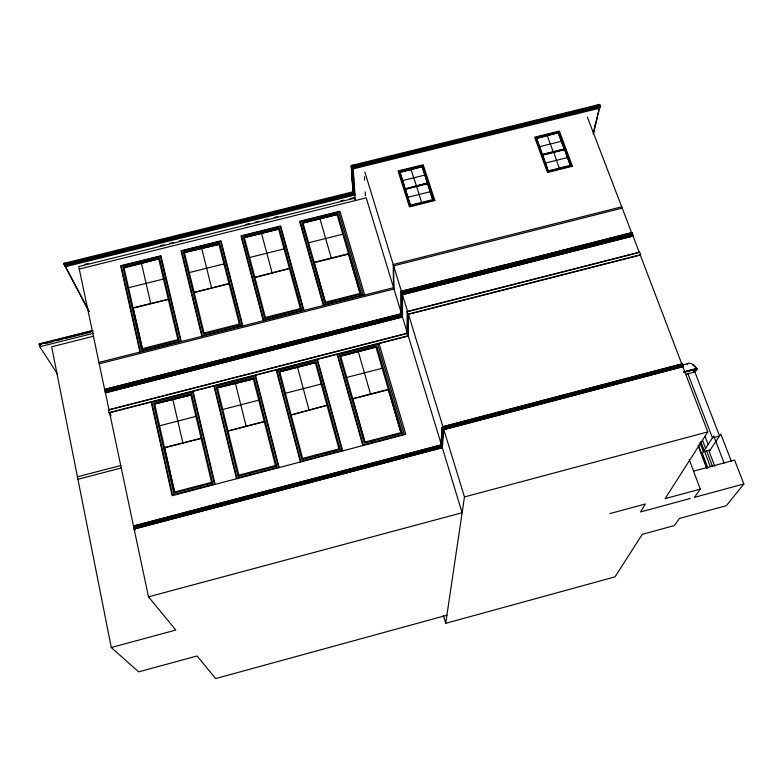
<?xml version="1.0" encoding="UTF-8"?>
<svg xmlns="http://www.w3.org/2000/svg" width="783" height="783" viewBox="0 0 783 783"><rect width="100%" height="100%" fill="white"/><g stroke="black" fill="none" stroke-linecap="round" stroke-linejoin="round"><path stroke-width="1.17" d="M405.183 188.918L427.498 182.899L427.479 183.388L405.183 188.918L399.917 172.329L422.115 166.348L432.911 200.086L427.606 183.222L405.291 189.241L410.507 205.675L425.071 202.043M407.013 333.509L407.15 311.517L639.711 252.126L640.7 254.72L407.972 314.198L407.806 336.103M108.455 409.949L109.023 412.651L407.806 335.907L407.023 333.313L108.455 409.949L407.493 333.382L407.551 324.916M441.123 443.795L408.276 335.985L408.462 314.286L442.963 426.804M410.507 205.675L399.917 171.839M416.35 185.659L411.016 169.588M416.448 185.982L421.714 202.875M427.479 183.388L422.115 166.348M440.8 445.977L442.278 427.675L683.363 364.32L683.716 365.25L442.561 428.634L441.074 446.897M442.258 427.851L682.766 364.643L682.414 363.723L442.473 426.764L440.986 445.087L133.492 526.049L441.005 444.92L441.279 445.85L133.599 526.871L440.809 445.811L441.093 446.741L133.805 527.83L133.599 526.871M441.279 445.85L442.473 426.764M441.769 441.328L441.974 438.911M441.563 446.77L133.903 527.967L134.099 528.936L441.847 447.7L443.061 428.673L441.827 447.856M134.099 528.936L148.516 596.832L462.117 512.748L442.317 447.729L443.844 429.671L464.466 496.941L445.703 623.327L615.037 576.856L642.256 534.329L674.408 525.569L679.468 518.444L726.389 505.681L743.85 483.963L734.611 460.091L693.65 471.131M504.663 266.396L504.321 265.075L401.454 291.423L364.809 171.917M505.025 267.473L505.397 268.559M536.541 138.082L536.453 138.601L558.387 132.689L536.541 138.082L548.354 171.32L545.36 163.079L567.342 157.608M544.948 161.954L542.472 154.368L564.416 148.927L570.396 165.83M553.454 151.648L553.346 152.156L547.376 135.899M553.571 151.971L559.385 168.57M594.826 126.366L595.697 122.804M593.22 133.404L597.312 116.775M597.899 114.416L599.964 105.891M593.377 134.275L600.062 104.991L351.724 166.084L353.593 192.745L354.219 192.598M505.466 264.997L631.754 232.688M401.796 292.333L402.129 293.635L632.488 235.066L632.165 233.774M639.231 252.253L632.977 235.898M442.454 426.941L681.827 364.046L640.22 254.847M442.552 428.81L683.226 365.377M443.335 429.808L682.982 366.63M693.484 372.238L694.648 370.095L696.508 369.605M696.009 369.733L696.351 369.096M683.745 371.945L697.154 368.411L695.373 371.837L685.526 374.333M682.884 366.816L707.783 431.913L665.09 498.644L700.266 489.121L689.167 459.445M700.266 489.121L694.433 497.352L743.85 483.963M595.197 106.067L599.768 104.413L351.303 165.516L353.094 193.372M446.907 615.232L215.648 678.587L197.071 655.968L138.66 671.873L111.284 647.521L51.658 346.791L93.647 336.201M690.322 498.458L640.582 511.935L645.358 503.978L609.947 513.56M111.284 647.521L175.803 630.07L148.516 596.832M464.466 496.941L707.783 431.913M710.24 449.882L703.359 451.732L699.914 442.64M134.196 529.073L442.317 447.729M339.01 448.884L302.59 458.437L279.756 371.827L315.324 362.686L339.108 449.52M401.131 432.578L364.976 442.062L340.683 356.167L375.997 347.084L401.131 433.234L388.329 389.366L352.634 398.645M197.884 486.586L201.339 485.685M248.465 473.314L252.009 472.384M314.463 455.99L317.986 455.06M326.198 452.907L329.721 451.987M332.061 451.37L335.584 450.44M370.858 441.181L374.352 440.271M391.823 435.681L395.317 434.761M682.874 364.907L688.737 363.361M443.354 429.632L683.471 366.493L683.119 365.573M683.774 372.042L697.193 368.509M684.234 372.023L697.066 368.744M684.567 372.199L696.85 368.969A35.078 10.668 74.1 0 0 692.554 364.839M77.429 476.798L121.003 465.464M77.928 479.284L121.522 467.94M159.673 425.766L195.946 416.39M222.763 409.46L258.781 400.162M285.404 393.281L321.147 384.042M346.644 377.455L382.133 368.294M164.724 447.807L201.192 438.333L164.557 447.484L174.805 492.644M388.339 389.728L352.663 398.987L364.712 441.563M109.121 412.827L408.276 335.985M154.672 403.969L190.905 395.043L154.672 403.969L174.482 492.057L211.449 482.357L211.723 482.954L190.758 394.691M217.439 387.839L253.369 378.992L217.439 387.839L239.011 475.79L238.776 475.183L275.469 465.552L275.655 466.179L253.271 378.629M407.15 311.732L637.969 252.782M401.062 313.738L401.385 314.815L401.307 292.451L632.635 233.657L632.224 232.571L400.965 291.335L401.062 313.738L104.638 389.454L401.532 313.817M354.601 198.168L78.74 266.563L104.873 390.58L401.855 314.697L402.178 315.95L105.108 391.676L402.178 315.755M104.873 390.58L401.855 314.903M407.972 314.414L640.142 255.072M104.981 390.756L105.343 392.792L402.501 316.821M105.343 392.792L402.501 317.027L402.462 294.525M300.447 308.571L265.417 317.458L244.365 237.611L278.601 229.096L300.584 309.373M360.209 293.419L325.425 302.238L303.021 223.018L337.023 214.571L360.209 293.419L360.268 294.232L348.435 253.692L314.071 262.315L325.532 303.05M98.991 362.431L393.565 287.674L393.193 264.488L621.682 206.82M99.284 363.801L393.966 288.996L393.604 265.848L622.191 208.131M401.796 292.548L632.087 234.009M401.64 293.547L633.036 234.714L633.447 235.781L401.982 294.643L402.041 316.949L401.64 293.547L401.982 294.643M632.899 236.133L402.462 294.741L407.64 311.605M41.548 344.266L39.15 343.903L92.511 330.465M39.228 344.305L92.834 330.808M46.207 343.306L53.322 341.515M55.691 340.918L62.806 339.127M65.175 338.53L90.828 332.139M128.627 287.733L163.52 279.012M189.32 272.572L223.977 263.91M249.601 257.509L284.004 248.906M308.551 242.779L342.719 234.234M254.788 277.202L289.397 268.51L254.886 277.622M133.306 308.15L168.384 299.341L133.13 307.758L142.33 348.269M314.13 262.745L348.474 254.123M57.531 374.088L39.786 346.732L39.336 344.422L92.942 330.994M39.786 346.732L93.764 333.206M353.808 193.235L64.412 264.889L64.235 264.057L353.564 192.432L354.944 195.006L65.322 266.758L65.146 265.917M64.49 265.055L354.219 193.303L354.464 194.106L64.842 265.848L64.666 265.006M64.911 265.975L354.699 194.204L353.887 182.312M84.535 264.468L88.088 263.587M160.358 245.676L163.921 244.795M169.842 243.327L173.395 242.446M179.317 240.978L182.879 240.097M245.676 224.525L249.229 223.644M255.15 222.176L258.703 221.295M264.625 219.827L268.187 218.946M274.109 217.478L277.662 216.597M340.458 201.035L344.011 200.145M349.942 198.676L353.495 197.796M79.259 269.049L366.209 197.864L401.18 312.691M542.58 154.691L564.533 149.24M542.374 154.877L564.308 149.436L558.279 133.208M405.291 189.241L427.587 183.711M542.492 155.2L564.426 149.749M158.714 258.899L123.988 267.532L142.242 348.699L177.78 339.685L178.084 340.448L158.714 258.899L124.174 267.962M184.387 252.518L218.986 244.384L184.387 252.518L204.05 333.02L239.334 324.074L239.559 324.857L218.868 243.944M407.835 197.277L430.19 191.718M410.507 205.195L432.93 199.606M548.452 170.821L570.513 165.33L558.387 132.689M427.312 201.485L431.785 200.37M556.077 169.392L565.992 166.926M353.828 193.548L351.978 166.906L600.365 105.793M351.998 167.19L599.895 106.194L600.199 106.987L352.663 167.914L354.474 194.253L354.229 193.45M352.673 168.1L599.631 107.32L599.944 108.113L353.162 168.874L355.325 200.556L354.425 197.57M399.917 172.329L422.106 166.848M88.968 311.536L63.58 263.44L353.153 191.766L351.303 165.516L353.73 165.291M402.55 180.599L424.787 175.098M539.409 146.715L561.284 141.302M63.58 263.44L64.94 263.108M39.15 343.903L41.47 343.864M133.805 527.83L135.283 529.925M39.336 344.422L40.657 346.448M109.023 412.651L110.961 415.92M110.834 414.755L109.61 412.7L133.697 527.008M64.235 264.057L89.135 311.389M731.293 461.148L720.84 434.066L709.163 451.488L714.791 466.247M694.873 371.974L719.548 435.994L712.461 437.893L687.875 373.716M724.128 463.076L713.724 435.974L702.312 453.328L707.901 468.097M587.358 117.078L631.675 232.923M705.052 436.268L708.077 444.206M702.684 440.594L705.718 448.561M706.579 450.832L712.638 466.766M700.824 441.514L710.347 466.609M698.377 445.292L707 468.087M698.113 445.576L706.726 468.361M536.825 139.619L542.002 153.859M400.965 291.335L401.307 292.451M407.15 311.517L407.972 314.198M442.278 427.675L442.561 428.634M365.299 194.869L365.485 195.466L365.289 191.943M402.501 317.027L407.493 333.382M352.908 168.042L353.162 168.874M352.409 167.092L352.663 167.914M351.724 166.084L351.978 166.906M364.682 295.005L339.949 211.253L299.586 221.286L323.33 305.497M379.001 343.502L405.809 434.311L172.133 495.678L151.148 402.031M443.374 615.311L445.703 623.327M320.09 219.24L331.268 257.999M358.389 351.998L370.496 393.996M337.082 354.268L362.832 445.596M303.97 310.411L280.686 225.974L240.949 235.849L263.264 320.746M317.458 359.309L342.709 450.881M261.591 233.784L272.112 272.856M297.628 367.619L309.031 409.959M276.184 369.909L300.378 461.999M242.828 325.924L221.012 240.802L181 250.746L201.828 336.338M255.473 375.233L279.139 467.578M201.779 248.661L211.616 288.046M235.487 383.592L246.156 426.295M213.896 385.911L236.495 478.775M244.365 237.611L278.601 229.096M181.255 341.554L160.926 255.738L120.631 265.75L139.951 352.037M193.029 391.275L215.1 484.393M279.756 371.827L315.324 362.686M141.547 263.636L150.688 303.344M172.896 399.673L182.821 442.738M105.441 392.968L109.043 409.989M303.021 223.018L337.023 214.571M340.683 356.167L375.997 347.084M353.153 171.614L353.72 179.933M351.303 165.516L353.084 191.786M364.477 176.655L364.663 180.188M687.18 364.232A35.764 10.884 74.1 0 1 697.027 368.646M212.673 483.042L173.699 493.27L153.497 403.323L191.522 393.546L212.673 483.042M276.693 466.228L238.022 476.377L216.255 387.194L254.005 377.494L276.693 466.228M340.243 449.55L301.856 459.621L278.562 371.181L316.029 361.56L340.243 449.55M402.374 433.234L364.261 443.237L339.479 355.531L376.682 345.969L402.374 433.234M214.493 484.06L172.524 495.081L151.736 402.354L192.657 391.843L214.493 484.06M278.533 467.245L236.877 478.178L214.483 386.234L255.101 375.801L278.533 467.245M342.093 450.548L300.75 461.402L276.781 370.232L317.095 359.877L342.093 450.548M404.234 434.232L363.195 445.008L337.688 354.582L377.719 344.305L404.234 434.232M264.253 421.597L228.029 431.002L264.253 421.597M326.991 405.3L291.11 414.98L326.991 405.3M178.945 340.311L141.478 349.815L122.862 266.934L159.458 257.842L178.945 340.311M240.498 324.691L203.316 334.126L183.261 251.93L219.583 242.896L240.498 324.691M301.621 309.187L264.703 318.554L243.219 237.024L279.296 228.059L301.621 309.187M361.394 294.026L324.73 303.324L301.876 222.441L337.698 213.534L361.394 294.026M180.677 341.241L140.333 351.479L121.189 266.044L160.554 256.266L180.677 341.241M242.25 325.62L202.2 335.78L181.568 251.04L220.659 241.33L242.25 325.62M303.383 310.107L263.617 320.198L241.516 236.143L280.343 226.493L303.383 310.107M363.165 294.937L323.682 304.959L300.163 221.569L338.716 211.987L363.165 294.937M229.028 283.671L194.174 292.421L229.028 283.671M433.929 200.105L409.949 206.076L398.929 171.35L422.673 165.487L433.929 200.105M571.531 165.81L547.934 171.692L535.533 137.612L558.896 131.838L571.531 165.81M434.819 200.546L409.45 206.869L398.048 170.919L423.163 164.724L434.819 200.546M572.432 166.241L547.474 172.466L534.642 137.191L559.356 131.084L572.432 166.241"/></g></svg>
